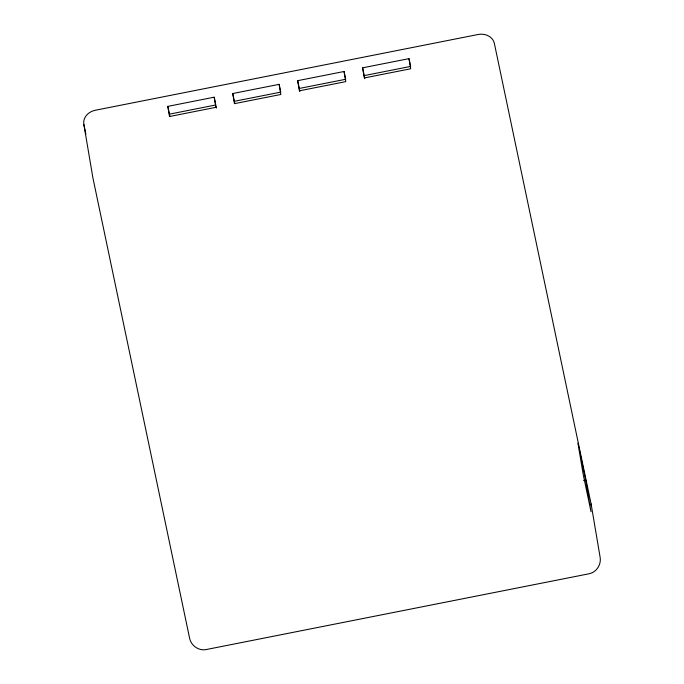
<?xml version="1.0" encoding="UTF-8"?>
<svg xmlns="http://www.w3.org/2000/svg" width="684" height="684" viewBox="0 0 684 684"><rect width="100%" height="100%" fill="white"/><g stroke="black" fill="none" stroke-linecap="round" stroke-linejoin="round"><path stroke-width="1.03" d="M214.195 97.196L215.905 107.328L169.521 116.511L167.811 106.379L214.195 97.196L215.819 104.968L169.444 114.151L169.786 116.177M279.123 84.346L280.833 94.477L234.458 103.66L232.74 93.528L279.123 84.346L280.756 92.118L234.373 101.3L234.715 103.327M344.052 71.495L345.771 81.627L299.387 90.81L297.677 80.678L344.052 71.495L345.685 79.267L299.31 88.45L299.823 91.485M408.989 58.644L410.699 68.776L364.315 77.95L362.606 67.827L408.989 58.644L410.622 66.416L364.239 75.599L364.752 78.634M583.614 480.493L585.675 480.082L577.92 443.164L583.272 474.824L591.027 511.743L585.675 480.082M591.104 503.963L494.361 43.417A14.184 11.91 -9.6 0 0 478.005 34.516L95.367 110.244A14.184 11.91 -9.6 0 0 83.901 124.659L92.896 177.84L189.639 638.386C191.204 645.739 198.847 651.134 206.311 649.526L588.95 573.799C596.431 572.423 601.492 564.531 600.099 557.144L591.104 503.963A14.184 11.91 -9.6 0 1 591.318 506.032M362.606 67.827L364.239 75.599M297.677 80.678L299.31 88.45M232.74 93.528L234.373 101.3M167.811 106.379L169.444 114.151M83.901 124.659L85.876 134.055M215.999 105.986L216.341 108.012"/></g></svg>
